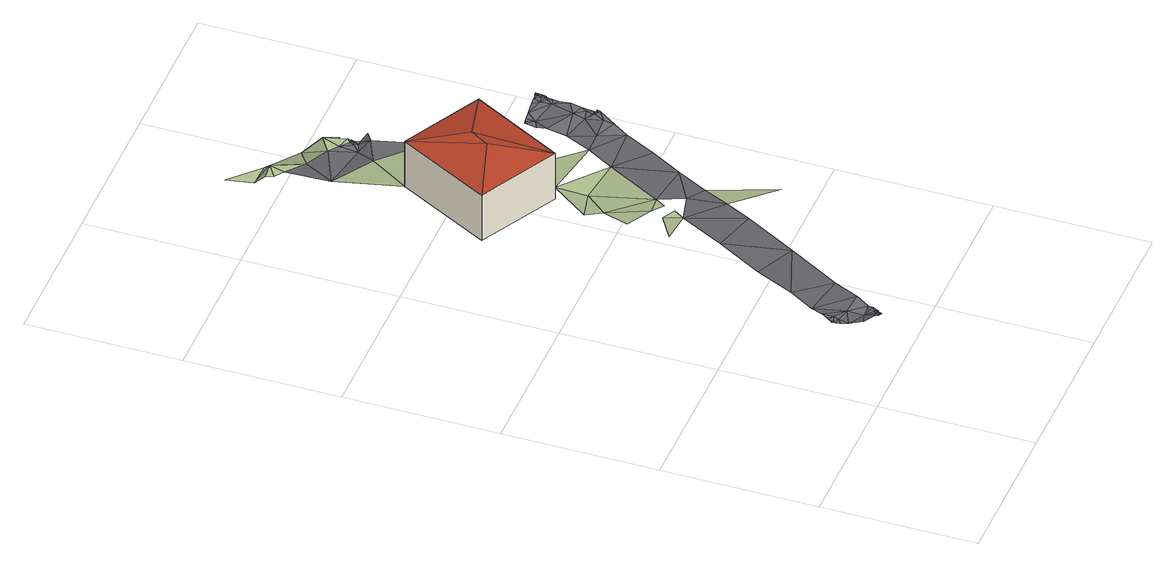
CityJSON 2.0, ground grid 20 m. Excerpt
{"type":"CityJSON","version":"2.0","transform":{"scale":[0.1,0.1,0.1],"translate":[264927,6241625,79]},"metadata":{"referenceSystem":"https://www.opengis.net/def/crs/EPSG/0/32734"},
"CityObjects":{
"building1":{"type":"Building","attributes":{"address":"76 Selbourne Road University Estate Cape Town","building":"house","building:levels":2,"building_height":6.9,"roof_height":91.9,"ground_height":84.1,"plus_code":"4FRW3F64+9P3"},"geometry":[{"type":"Solid","lod":"2","boundaries":[[[[0,1,2]],[[1,3,4]],[[1,4,2]],[[0,5,3]],[[0,3,1]],[[5,4,3]],[[6,7,0,2]],[[7,8,5,0]],[[8,9,4,5]],[[9,6,2,4]],[[9,8,7,6]]]],"semantics":{"surfaces":[{"type":"RoofSurface"},{"type":"WallSurface"},{"type":"GroundSurface"}],"values":[[0,0,0,0,0,0,1,1,1,1,2]]}}]},
"terrain1":{"type":"TINRelief","geometry":[{"type":"CompositeSurface","lod":"1","boundaries":[[[10,11,12]],[[12,13,10]],[[14,15,16]],[[15,17,16]],[[18,19,16]],[[17,15,20]],[[17,18,16]],[[19,18,21]],[[22,23,24]],[[25,18,17]],[[25,21,18]],[[21,26,27]],[[7,28,29]],[[7,30,31]],[[7,31,28]],[[32,33,34]],[[32,34,35]],[[36,33,32]],[[37,32,35]],[[38,39,36]],[[38,36,32]],[[32,37,38]],[[40,31,30]],[[37,41,38]],[[41,37,42]],[[43,42,44]],[[42,43,41]],[[45,46,44]],[[46,43,44]],[[47,48,45]],[[48,47,49]],[[45,48,46]],[[50,48,49]],[[51,41,43]]]}]},
"road1":{"type":"Road","attributes":{"highway":"residential","name":"Rhodes Road","surface":"asphalt","lanes":2,"width":5.4,"oneway":"yes"},"geometry":[{"type":"MultiSurface","lod":"1","boundaries":[[[52,53,54]],[[55,56,57]],[[52,58,59]],[[60,61,54]],[[24,23,62]],[[63,12,64]],[[23,65,62]],[[62,12,24]],[[63,64,55]],[[66,25,65]],[[67,26,68]],[[69,70,71]],[[72,73,74]],[[75,76,77]],[[78,79,80]],[[69,71,81]],[[71,82,81]],[[83,84,85]],[[77,86,87]],[[79,71,88]],[[89,90,91]],[[91,92,89]],[[89,87,90]],[[93,94,95]],[[94,96,97]],[[98,76,75]],[[97,99,100]],[[101,102,92]],[[77,87,75]],[[92,103,89]],[[92,91,101]],[[52,54,58]],[[59,104,105]],[[56,55,106]],[[56,107,57]],[[107,108,57]],[[109,107,110]],[[111,112,113]],[[114,111,115]],[[113,116,111]],[[111,114,112]],[[117,111,118]],[[111,116,119]],[[115,111,117]],[[119,120,111]],[[111,120,118]],[[102,103,92]],[[89,103,121]],[[110,122,112]],[[123,114,115]],[[124,104,109]],[[54,53,60]],[[125,60,53]],[[126,127,128]],[[99,97,83]],[[113,112,122]],[[124,105,104]],[[129,130,61]],[[130,54,61]],[[58,130,131]],[[129,132,131]],[[54,130,58]],[[130,129,131]],[[97,95,94]],[[128,89,121]],[[90,87,86]],[[132,133,131]],[[133,104,131]],[[58,131,104]],[[59,58,104]],[[79,82,71]],[[26,25,68]],[[85,84,98]],[[89,128,87]],[[127,87,128]],[[70,88,71]],[[79,88,80]],[[74,78,72]],[[79,78,74]],[[83,85,127]],[[75,85,98]],[[75,87,127]],[[75,127,85]],[[124,114,123]],[[109,112,114]],[[126,99,127]],[[95,97,100]],[[134,83,135]],[[72,83,97]],[[133,136,104]],[[136,108,109]],[[80,137,78]],[[114,124,109]],[[110,112,109]],[[135,72,137]],[[79,74,82]],[[138,97,96]],[[134,84,83]],[[99,83,127]],[[97,138,72]],[[137,72,78]],[[67,68,139]],[[73,67,74]],[[136,109,104]],[[109,108,107]],[[139,81,140]],[[82,140,81]],[[82,74,140]],[[83,72,135]],[[73,72,138]],[[65,25,17]],[[67,139,140]],[[68,25,66]],[[62,65,17]],[[55,64,106]],[[12,63,24]],[[74,67,140]],[[73,26,67]]]}]},
"road2":{"type":"Road","attributes":{"highway":"residential","name":"Selbourne Road","surface":"asphalt","lanes":1,"width":5.6,"oneway":"yes"},"geometry":[{"type":"MultiSurface","lod":"1","boundaries":[[[29,37,35]],[[29,28,141]],[[37,29,42]],[[29,141,42]],[[141,28,142]],[[142,28,31]],[[44,42,141]],[[44,141,143]],[[144,141,142]],[[141,144,143]],[[143,45,44]],[[144,142,145]],[[146,143,144]],[[45,143,146]],[[144,49,146]],[[146,47,45]],[[145,49,144]],[[146,49,47]],[[147,145,142]]]}]}
},
"vertices":[
[140,645,120],[168,571,133],[244,590,120],[154,547,133],[179,470,120],[76,525,120],[244,590,51],[140,645,51],[76,525,51],[179,470,51],
[155,326,81],[122,306,83],[163,303,81],[172,317,81],[134,363,77],[167,345,77],[149,398,73],[193,348,74],[177,428,69],[137,418,73],[184,335,74],[179,470,69],[242,209,90],[224,298,78],[201,262,85],[240,422,67],[264,458,64],[206,520,65],[183,700,42],[137,736,36],[209,609,56],[230,649,46],[154,820,24],[133,817,24],[136,808,24],[148,799,24],[142,835,2],[171,780,24],[172,834,2],[136,869,2],[244,590,53],[208,800,7],[195,762,31],[216,776,31],[207,752,31],[219,743,31],[224,747,31],[221,741,31],[224,743,31],[223,740,31],[231,738,12],[245,765,12],
[30,9,116],[32,8,116],[35,11,116],[130,154,98],[46,125,106],[83,83,104],[32,14,116],[26,12,118],[35,8,116],[36,11,116],[202,313,78],[177,226,91],[123,242,90],[252,341,72],[280,384,68],[294,460,62],[308,427,62],[337,472,64],[338,475,64],[334,475,64],[328,502,59],[287,495,58],[324,486,58],[348,545,55],[351,544,55],[352,547,55],[337,489,59],[335,480,59],[340,480,59],[336,470,64],[330,475,64],[340,533,55],[349,535,55],[346,540,55],[353,549,55],[348,549,55],[339,477,59],[350,554,55],[353,552,55],[353,555,55],[352,556,55],[296,551,54],[297,550,54],[301,552,54],[294,536,54],[304,541,54],[350,543,55],[316,554,54],[306,553,54],[353,558,55],[352,558,55],[350,558,55],[30,27,111],[11,21,118],[83,180,94],[24,91,108],[60,47,111],[31,49,111],[13,74,113],[5,57,113],[13,60,113],[5,62,113],[10,52,113],[3,53,113],[4,60,113],[3,55,113],[2,57,113],[3,59,113],[2,58,113],[348,557,55],[8,66,113],[4,48,113],[7,38,113],[34,7,116],[333,556,55],[339,548,55],[343,557,55],[38,13,116],[36,13,116],[36,16,116],[39,15,116],[42,20,116],[348,527,55],[345,512,59],[48,29,111],[342,496,59],[292,522,58],[322,448,62],[324,462,62],
[204,727,31],[218,716,42],[216,737,31],[219,732,31],[225,731,31],[220,738,31],[235,726,37]
]}
